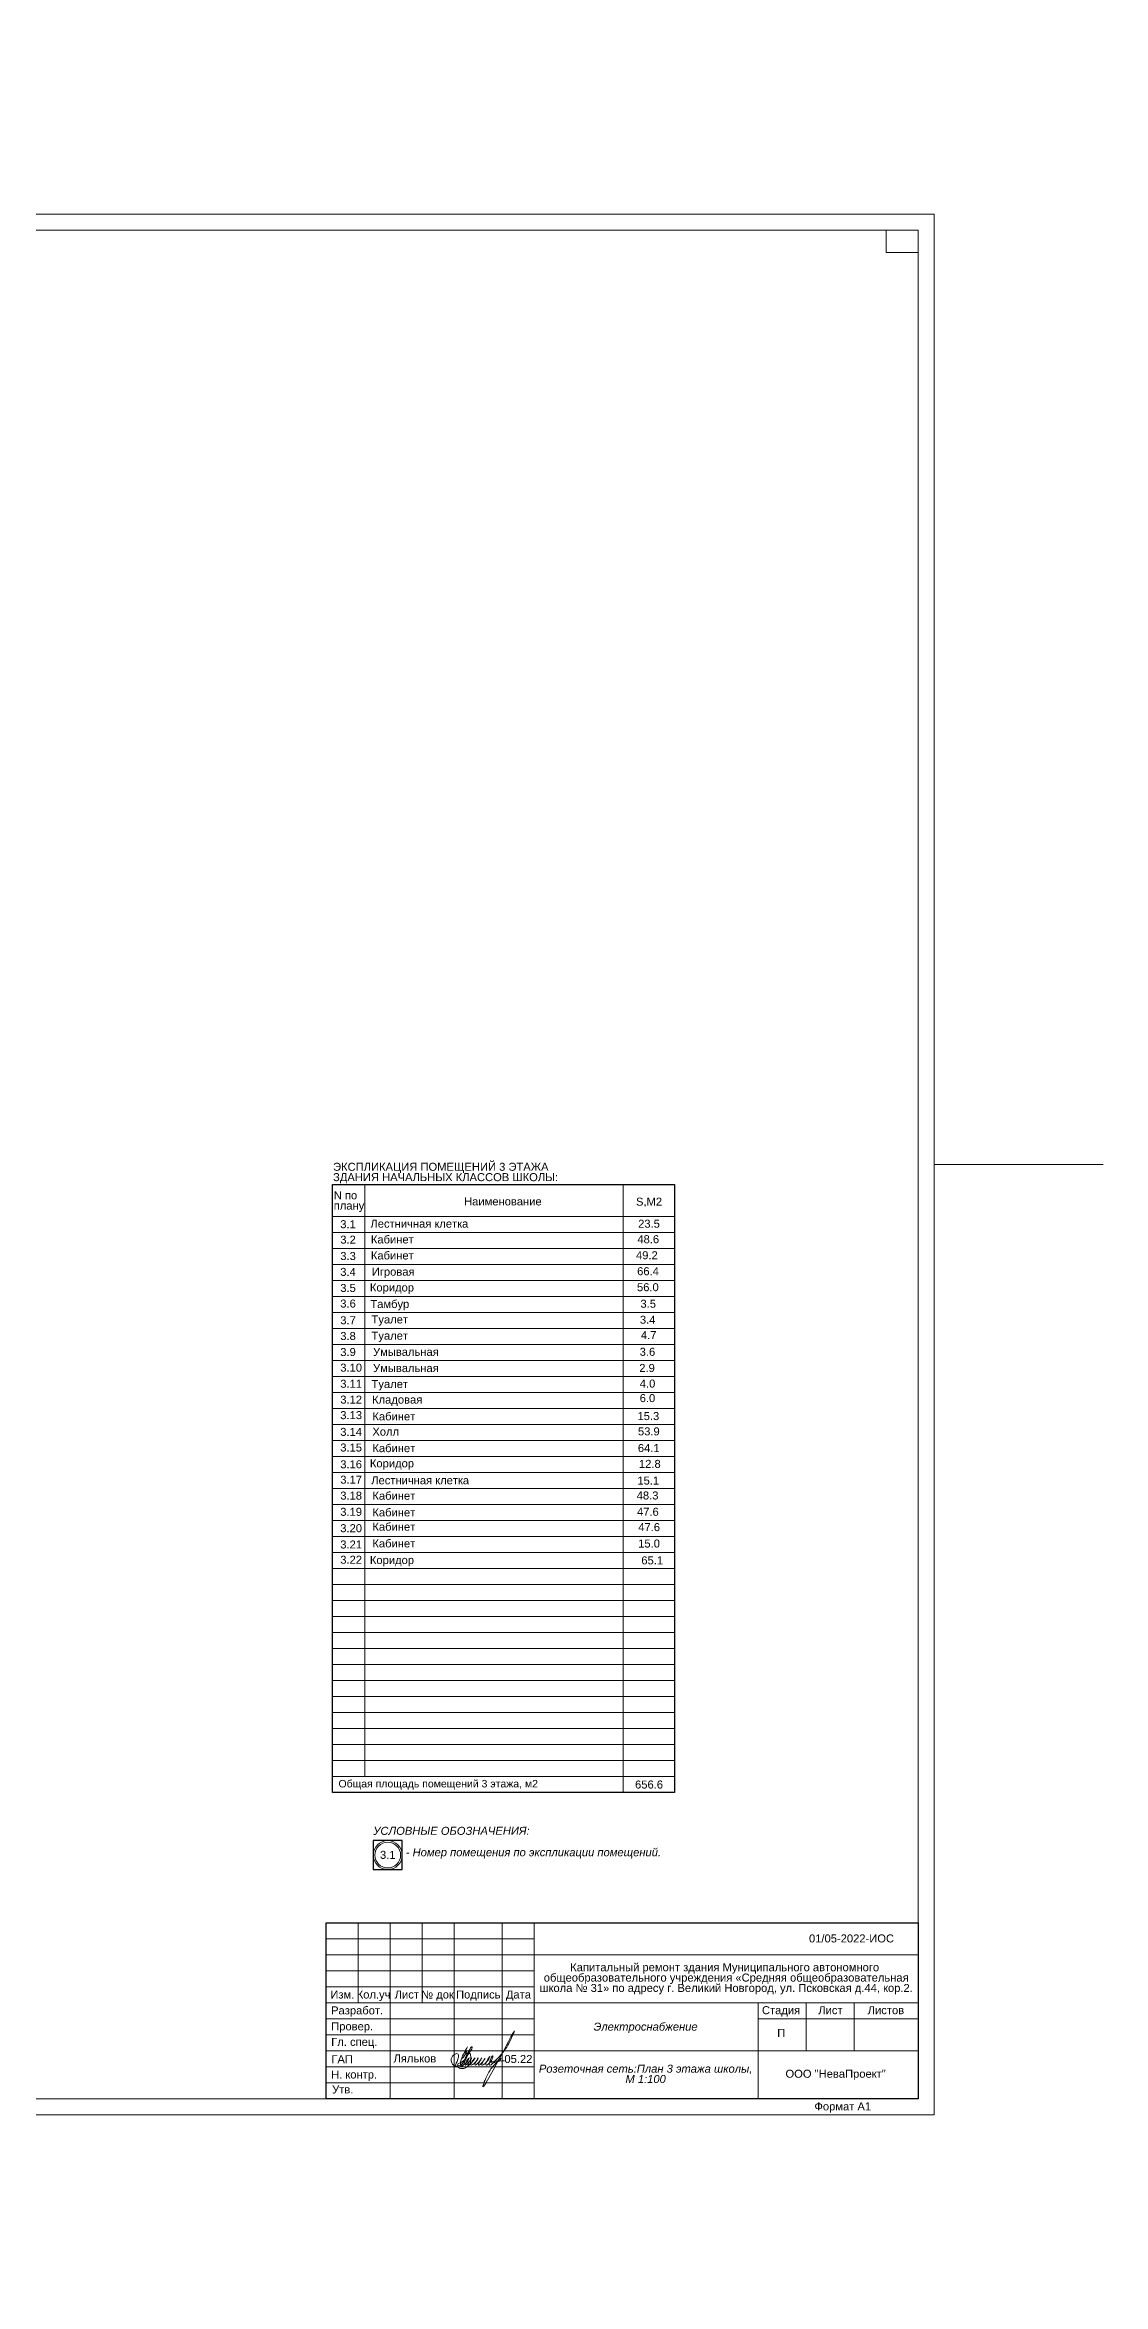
# Model space of a CAD drawing. Header units: metres. Extents: x -5 to 574, y -5 to 79.
# Drawn here: x 247.8 to 280.9, y -5.3 to 64.7 of the extents above; entities that cross this region are included whole.
import ezdxf
from ezdxf.enums import TextEntityAlignment as Align

# ---------------------------------------------------------------- set-up
doc = ezdxf.new("R2010")
doc.units = ezdxf.units.M
doc.header["$MEASUREMENT"] = 0
doc.linetypes.add('DGN Style 3', pattern=[9.681301, 6.915215, -2.766086])
doc.layers.add('Level 50', color=7, linetype='Continuous', lineweight=0)
doc.layers.add('Level 63', color=7, linetype='Continuous', lineweight=0)
doc.layers.add('YOLO_STAMP', color=1, linetype='Continuous')
doc.layers.add('YOLO_TABLE', color=1, linetype='Continuous')
doc.styles.add('Arial', font='ariali.ttf')
doc.styles.add('GOST 2.304', font='cs_gost2304.shx')
doc.styles.add('Style-Arial', font='arial.ttf')

# ---------------------------------------------------------------- blocks, each defined once
blk = doc.blocks.new('*U29')
at = {"color": 7, "linetype": 'Continuous', "lineweight": 0}
for p, q in [((0, 29.7), (0, 34.987)), ((-42.05, 0), (-47.337, 0)), ((47.337, 0), (42.05, 0)), ((0, -34.987), (0, -29.7))]:
    blk.add_line(p, q, dxfattribs=at)
at = {"color": 7, "linetype": 'Continuous', "lineweight": 0, "flags": 128}
blk.add_lwpolyline([(42.05, 29.7), (42.05, -29.7), (-42.05, -29.7), (-42.05, 29.7), (42.05, 29.7)], close=True, dxfattribs=at)
at = {"layer": 'Level 50', "color": 7, "linetype": 'Continuous', "lineweight": 13}
for p, q in [((-40.05, 29.2), (-40.05, -29.2)), ((41.55, 29.2), (-40.05, 29.2)), ((40.55, 29.2), (40.55, 28.5)), ((41.55, 29.2), (41.55, -29.2)), ((40.55, 28.5), (41.55, 28.5)), ((41.55, -29.2), (-41.25, -29.2))]:
    blk.add_line(p, q, dxfattribs=at)
at = {"layer": 'Level 63', "color": 7, "linetype": 'Continuous', "lineweight": 13}
for p, q in [((-42.05, -14.2), (-40.05, -14.2)), ((-42.05, -14.2), (-42.05, -20.7)), ((-41.55, -14.2), (-41.55, -20.7)), ((-41.05, -14.2), (-41.05, -20.7)), ((-40.55, -14.2), (-40.55, -20.7)), ((-41.55, -15.2), (-40.05, -15.2)), ((-41.55, -16.7), (-40.05, -16.7)), ((-41.55, -18.7), (-40.05, -18.7)), ((-42.05, -20.7), (-40.05, -20.7)), ((-41.25, -20.7), (-40.05, -20.7)), ((-40.75, -29.2), (-40.75, -20.7)), ((-41.25, -23.2), (-40.05, -23.2)), ((23.05, -23.7), (41.55, -23.7)), ((23.05, -23.7), (23.05, -29.2)), ((24.05, -23.7), (24.05, -26.2)), ((25.05, -23.7), (25.05, -29.2)), ((26.05, -23.7), (26.05, -26.2)), ((27.05, -23.7), (27.05, -29.2)), ((28.55, -23.7), (28.55, -29.2)), ((29.55, -23.7), (29.55, -29.2)), ((29.55, -24.7), (41.55, -24.7)), ((23.05, -25.7), (29.55, -25.7)), ((23.05, -26.2), (29.55, -26.2)), ((29.55, -26.2), (41.55, -26.2)), ((-41.25, -26.7), (-40.05, -26.7)), ((36.55, -26.7), (41.55, -26.7)), ((29.55, -27.7), (41.55, -27.7))]:
    blk.add_line(p, q, dxfattribs=at)
at = {"layer": 'Level 63', "color": 7, "linetype": 'Continuous', "lineweight": 0}
for p, q in [((23.05, -24.2), (29.55, -24.2)), ((23.05, -24.7), (29.55, -24.7)), ((23.05, -25.2), (29.55, -25.2)), ((23.05, -26.7), (29.55, -26.7)), ((23.05, -27.2), (29.55, -27.2)), ((23.05, -27.7), (29.55, -27.7)), ((23.05, -28.2), (29.55, -28.2)), ((23.05, -28.7), (29.55, -28.7))]:
    blk.add_line(p, q, dxfattribs=at)
at = {"layer": 'Level 63', "color": 7, "linetype": 'Continuous', "lineweight": 13, "flags": 128}
for points in [[(-41.25, -29.2), (-41.25, -20.7)], [(36.55, -26.2), (36.55, -29.2)], [(38.05, -26.2), (38.05, -27.7)], [(39.55, -26.2), (39.55, -27.7)]]:
    blk.add_lwpolyline(points, dxfattribs=at)
at = {"layer": 'Level 63', "color": 7, "linetype": 'Continuous', "lineweight": 0, "style": 'Style-Arial'}
for s, p in [('Согласовано', (-41.826, -19.373)), ('Взам. инв. №', (-41.007, -21.916)), ('Подп. и дата', (-41.02, -24.945)), ('Инв. № подл.', (-41.025, -27.913))]:
    blk.add_text(s, height=0.25002, rotation=90, dxfattribs=at).set_placement(p, align=Align.MIDDLE_CENTER)
for s, p in [('Изм.', (23.557, -25.935)), ('Кол.уч', (24.534, -25.935)), ('Лист', (25.573, -25.935)), ('№ док', (26.532, -25.935)), ('Подпись', (27.806, -25.935)), ('Дата', (29.061, -25.935)), ('Разработ.', (24.019, -26.431)), ('Стадия', (37.268, -26.425)), ('Лист', (38.813, -26.425)), ('Листов', (40.546, -26.425)), ('Провер.', (23.864, -26.929)), ('Гл. спец.', (23.931, -27.416)), ('ГАП', (23.551, -27.957)), ('Н. контр.', (23.925, -28.435)), ('ООО "НеваПроект"', (38.973, -28.411)), ('Утв.', (23.57, -28.902)), ('Формат А1', (39.197, -29.431))]:
    blk.add_text(s, height=0.25, dxfattribs=at).set_placement(p, align=Align.MIDDLE_CENTER)

msp = doc.modelspace()

# ---------------------------------------------------------------- linework, layer by layer
at = {"color": 7, "linetype": 'Continuous', "lineweight": 13}
for p, q in [((256.83055247, 29.07377459), (267.51645771, 29.07377459)), ((256.83055247, 29.07377459), (256.83055247, 10.07377459)), ((257.84401749, 29.07377459), (257.84401749, 28.07377459)), ((265.91747406, 29.07377459), (265.91747406, 28.07377459)), ((267.51645771, 29.07377459), (267.51645771, 10.07377459)), ((256.83055247, 28.07377459), (267.51645771, 28.07377459)), ((257.84401749, 28.07377459), (257.84401749, 10.57377459)), ((265.91747406, 28.07377459), (265.91747406, 10.07377459)), ((256.83055247, 10.57377459), (267.51645771, 10.57377459)), ((256.83055247, 10.07377459), (267.51645771, 10.07377459))]:
    msp.add_line(p, q, dxfattribs=at)
at = {"color": 7, "linetype": 'Continuous', "lineweight": 0}
for p, q in [((256.83055247, 27.57377459), (267.51645771, 27.57377459)), ((256.83055247, 27.07377459), (267.51645771, 27.07377459)), ((256.83055247, 26.57377459), (267.51645771, 26.57377459)), ((256.83055247, 26.07377459), (267.51645771, 26.07377459)), ((256.83055247, 25.57377459), (267.51645771, 25.57377459)), ((256.83055247, 25.07377459), (267.51645771, 25.07377459)), ((256.83055247, 24.57377459), (267.51645771, 24.57377459)), ((256.83055247, 24.07377459), (267.51645771, 24.07377459)), ((256.83055247, 23.57377459), (267.51645771, 23.57377459)), ((256.83055247, 23.07377459), (267.51645771, 23.07377459)), ((256.83055247, 22.57377459), (267.51645771, 22.57377459)), ((256.83055247, 22.07377459), (267.51645771, 22.07377459)), ((256.83055247, 21.57377459), (267.51645771, 21.57377459)), ((256.83055247, 21.07377459), (267.51645771, 21.07377459)), ((256.83055247, 20.57377459), (267.51645771, 20.57377459)), ((256.83055247, 20.07377459), (267.51645771, 20.07377459)), ((256.83055247, 19.57377459), (267.51645771, 19.57377459)), ((256.83055247, 19.07377459), (267.51645771, 19.07377459)), ((256.83055247, 18.57377459), (267.51645771, 18.57377459)), ((256.83055247, 18.07377459), (267.51645771, 18.07377459)), ((256.83055247, 17.57377459), (267.51645771, 17.57377459)), ((256.83055247, 17.07377459), (267.51645771, 17.07377459)), ((256.83055247, 16.57377459), (267.51645771, 16.57377459)), ((256.83055247, 16.07377459), (267.51645771, 16.07377459)), ((256.83055247, 15.57377459), (267.51645771, 15.57377459)), ((256.83055247, 15.07377459), (267.51645771, 15.07377459)), ((256.83055247, 14.57377459), (267.51645771, 14.57377459)), ((256.83055247, 14.07377459), (267.51645771, 14.07377459)), ((256.83055247, 13.57377459), (267.51645771, 13.57377459)), ((256.83055247, 13.07377459), (267.51645771, 13.07377459)), ((256.83055247, 13.07377459), (267.51645771, 13.07377459)), ((256.83055247, 12.57377459), (267.51645771, 12.57377459)), ((256.83055247, 12.07377459), (267.51645771, 12.07377459)), ((256.83055247, 11.57377459), (267.51645771, 11.57377459)), ((256.83055247, 11.07377459), (267.51645771, 11.07377459)), ((256.83055247, 11.07377459), (267.51645771, 11.07377459))]:
    msp.add_line(p, q, dxfattribs=at)
at = {"color": 7, "linetype": 'Continuous', "lineweight": 13}
for radius in [0.45201344, 0.40201344]:
    msp.add_circle((258.55607352, 8.12092554), radius, dxfattribs=at)
at = {"color": 5, "linetype": 'Continuous', "lineweight": 0}
msp.add_spline([(260.64052587, 1.4992454), (260.74319127, 1.73406322), (260.76837463, 1.82804878), (260.76837463, 1.88125269), (260.73714729, 1.91248003), (260.68786702, 1.91248003), (260.61052075, 1.86782414), (260.55576823, 1.79803581), (260.54131656, 1.75764748), (260.54131656, 1.68903087), (260.55836405, 1.62540877), (260.60120093, 1.56471113), (260.65046289, 1.53626972), (260.71722551, 1.5251266), (260.78527767, 1.54336112), (260.84375378, 1.56995725), (260.88386082, 1.60095703), (260.95522459, 1.72456271), (261.02141851, 1.86062621), (261.07514398, 1.97105399), (261.13137341, 2.06844622), (261.16858687, 2.12060714), (261.18595093, 2.12525983), (261.19264442, 2.10027938), (261.18163238, 2.05918188), (261.14915954, 2.01434168), (260.95793256, 1.64591106), (260.89716456, 1.5406578), (260.85165025, 1.5143801), (260.83947685, 1.53546504), (260.83382353, 1.55656353), (260.82633141, 1.63203422), (260.85945505, 1.75565336), (260.95429714, 1.96234644), (261.0525593, 2.1325415), (260.95550558, 1.93522868), (261.01864801, 1.99082178), (260.88987579, 1.76778176), (260.99062616, 1.89830592), (261.06479716, 1.94112857), (261.12104301, 1.92605754), (261.14784163, 1.86592899), (261.15575199, 1.76900848), (261.08497287, 1.5461885), (260.99720564, 1.48189971), (260.93264664, 1.45496644), (260.83344165, 1.45121434), (260.76466317, 1.48037544), (260.7521483, 1.50205183), (260.74459201, 1.55266643), (260.7583599, 1.60404892), (260.8340754, 1.6316332), (260.98697777, 1.76860658), (260.87148396, 1.54137809), (260.93094221, 1.57570633), (261.08517954, 1.72994366), (261.0972986, 1.7751726), (260.97213127, 1.55837643), (261.1050966, 1.65936198), (261.17345379, 1.7822717), (261.05609906, 1.54924386), (261.21796611, 1.67684114), (261.27642383, 1.7822717), (261.15321783, 1.56469383), (261.31932873, 1.67070074), (261.38580699, 1.7822717), (261.27601319, 1.56242082), (261.4458858, 1.69891566), (261.49339692, 1.7822717), (261.39178039, 1.56562099), (261.58937193, 1.75766244), (261.59424214, 1.76987816), (261.4957739, 1.57756973), (261.7399324, 1.80453061), (261.74259762, 1.81447734), (261.61851382, 1.57401588), (261.83758416, 1.80462271), (261.83758416, 1.83356778), (261.72837527, 1.58573086), (262.02863011, 1.81058741), (262.37268888, 2.30366463), (262.50764387, 2.594185), (261.5301439, 0.90110538), (261.71325646, 1.33308601), (261.93799156, 1.62367786), (262.09113361, 1.77681991), (262.03551614, 1.68048762), (261.76545085, 1.64811783), (262.20814999, 1.6906818)], degree=3, dxfattribs=at)
at = {"layer": 'YOLO_STAMP'}
msp.add_lwpolyline([(256.62999506, 5.99998996), (275.12999506, 5.99998996), (275.12999506, 0.49998996), (256.62999506, 0.49998996)], close=True, dxfattribs=at)
at = {"layer": 'YOLO_TABLE'}
for points in [[(256.83055247, 29.07377459), (267.51645771, 29.07377459), (267.51645771, 10.07377459), (256.83055247, 10.07377459)], [(258.10406008, 7.6689121), (259.00808696, 7.6689121), (259.00808696, 8.57293898), (258.10406008, 8.57293898)]]:
    msp.add_lwpolyline(points, close=True, dxfattribs=at)

# ---------------------------------------------------------------- block references
at = {"layer": 'Level 50', "color": 7, "linetype": 'Continuous', "lineweight": 13}
msp.add_blockref('*U29', (233.57998312, 29.69999445), dxfattribs=at)

# ---------------------------------------------------------------- texts
at = {"color": 7, "linetype": 'Continuous', "lineweight": 0, "style": 'Style-Arial'}
for s, p in [('3.1', (257.07257909, 27.95926614)), ('3.2', (257.07257909, 27.47803385)), ('Лестничная клетка', (258.01466, 27.97674214)), ('3.3', (257.07257909, 26.9660846)), ('3.4', (257.07257909, 26.46949383)), ('3.5', (257.07257909, 25.96778357)), ('3.6', (257.07257909, 25.47991194)), ('3.7', (257.07257909, 24.95772371)), ('3.8', (257.07257909, 24.46625243)), ('3.9', (257.07257909, 23.96454217)), ('3.10', (257.07257909, 23.47764187)), ('3.11', (257.07257909, 22.9744689)), ('3.12', (257.07257909, 22.479158)), ('3.13', (257.07257909, 21.99353757)), ('3.14', (257.07257909, 21.46970379)), ('3.15', (257.07257909, 20.98115794)), ('3.16', (257.07257909, 20.45727845)), ('3.17', (257.07257909, 19.97604616)), ('Лестничная клетка', (258.03951391, 19.95814979)), ('3.18', (257.07257909, 19.47945539)), ('3.19', (257.07257909, 18.97262564)), ('3.20', (257.07257909, 18.46067639)), ('3.21', (257.07257909, 17.95128689)), ('3.22', (257.07257909, 17.47517409)), ('01/05-2022-ИОС', (271.72219032, 5.6423375))]:
    msp.add_text(s, height=0.25, dxfattribs=at).set_placement(p, align=Align.TOP_LEFT)
at = {"color": 7, "lineweight": 13, "style": 'Style-Arial'}
for s, p in [('Кабинет', (258.02949034, 27.48308995)), ('Кабинет', (258.02949034, 26.9828424)), ('Коридор', (257.99843304, 25.98191844)), ('Игровая', (258.05894513, 26.47626943)), ('Тамбур', (258.01298626, 25.46704377)), ('Туалет', (258.05017719, 24.98389167)), ('Туалет', (258.05017719, 24.47706192)), ('Умывальная', (258.0964767, 23.97071279)), ('Умывальная', (258.0964767, 23.46388304)), ('Туалет', (258.05017719, 22.96553177)), ('Кладовая', (258.06785006, 22.4791204)), ('Кабинет', (258.07652667, 21.95527326)), ('Холл', (258.07652667, 21.4780791)), ('Коридор', (257.99843304, 20.48729733)), ('Кабинет', (258.07652667, 20.96209172)), ('Кабинет', (258.07652667, 19.47457294)), ('Кабинет', (258.07652667, 18.95494446)), ('Кабинет', (258.07652667, 18.50698887)), ('Кабинет', (258.07652667, 17.98480064)), ('Коридор', (257.99843304, 17.4655169)), ('Ляльков', (258.73656244, 1.89125248))]:
    msp.add_text(s, height=0.25, dxfattribs=at).set_placement(p, align=Align.TOP_LEFT)
at = {"color": 7, "linetype": 'Continuous', "lineweight": 13, "style": 'Style-Arial'}
for s, p in [('48.6', (266.35806217, 27.48995015)), ('23.5', (266.381805, 27.97480829)), ('49.2', (266.31489314, 26.98951038)), ('56.0', (266.34610293, 25.99022555)), ('66.4', (266.35137151, 26.48971999)), ('3.5', (266.45438713, 25.47426425)), ('3.4', (266.43717851, 24.9747698)), ('4.7', (266.46926326, 24.49446674)), ('3.6', (266.43072875, 23.97252395)), ('2.9', (266.41761702, 23.46726187)), ('4.0', (266.4332667, 22.97953933)), ('6.0', (266.43086263, 22.52546456)), ('15.3', (266.36231332, 21.96412489)), ('53.9', (266.37658111, 21.4854321)), ('64.1', (266.37300416, 20.96517486)), ('12.8', (266.40790053, 20.46991352)), ('15.1', (266.35830115, 19.94892894)), ('48.3', (266.33700473, 19.48265086)), ('47.6', (266.34647472, 18.97361366)), ('47.6', (266.38694232, 18.49397347)), ('15.0', (266.38364912, 17.98210404)), ('65.1', (266.48185875, 17.45486032)), ('656.6', (266.28609785, 10.45102994)), ('3.1', (258.31451872, 8.25367518))]:
    msp.add_text(s, height=0.25, dxfattribs=at).set_placement(p, align=Align.TOP_LEFT)
at = {"color": 18, "linetype": 'Continuous', "lineweight": 13, "true_color": 0x000000, "style": 'Arial'}
for s, p in [('УСЛОВНЫЕ ОБОЗНАЧЕНИЯ:', (260.54753715, 9.00425514)), ('- Номер помещения по экспликации помещений.', (263.10906467, 8.33427063))]:
    msp.add_text(s, height=0.25, dxfattribs=at).set_placement(p, align=Align.TOP_CENTER)
at = {"color": 7, "linetype": 'Continuous', "lineweight": 13, "char_height": 0.25, "style": 'Style-Arial'}
for s, insert, attachment_point, line_spacing_factor in [('ЭКСПЛИКАЦИЯ ПОМЕЩЕНИЙ 3 ЭТАЖА\\PЗДАНИЯ НАЧАЛЬНЫХ КЛАССОВ ШКОЛЫ:', (256.84710623, 29.75368037), 1, 0.776524), ('N по \\Pплану', (256.86848645, 28.53886327), 4, 0.776524), ('Наименование', (260.94236177, 28.54469969), 4, 0.6)]:
    msp.add_mtext(s, dxfattribs=dict(at, insert=insert, attachment_point=attachment_point, line_spacing_factor=line_spacing_factor))
at = {"color": 7, "linetype": 'Continuous', "lineweight": 0}
for s, insert, char_height, attachment_point, line_spacing_factor, style in [('S,М2', (266.72235126, 28.66369816), 0.25, 2, 0.6, 'Style-Arial'), ('Общая площадь помещений 3 этажа, м2', (257.01728222, 10.46991205), 0.234375, 1, 0.6, 'Style-Arial'), ('\\fArial|b0|i0|c204204|p39;П', (270.85560111, 2.56670306), 0.25, 5, 0.72, 'GOST 2.304')]:
    msp.add_mtext(s, dxfattribs=dict(at, insert=insert, char_height=char_height, attachment_point=attachment_point, line_spacing_factor=line_spacing_factor, style=style))
at = {"color": 18, "linetype": 'DGN Style 3', "lineweight": 0, "true_color": 0x000000, "insert": (269.08646058, 4.74239135), "char_height": 0.25, "attachment_point": 2, "line_spacing_factor": 0.776524, "style": 'Style-Arial'}
msp.add_mtext('\\pt0.260417;Капитальный ремонт здания Муниципального автономного\\P общеобразовательного учреждения «Средняя общеобразовательная\\P школа № 31» по адресу г. Великий Новгород, ул. Псковская д.44, кор.2.\\P\\P', dxfattribs=at)
at = {"color": 7, "linetype": 'Continuous', "lineweight": 13, "char_height": 0.25, "width": 6.8082066547, "attachment_point": 2, "line_spacing_factor": 0.776524, "style": 'Arial'}
for s, insert in [('{\\C0;Электроснабжение}', (266.61610909, 2.88591779)), ('{\\C0;Розеточная сеть:План 3 этажа школы, М 1:100}', (266.61610909, 1.57280489))]:
    msp.add_mtext(s, dxfattribs=dict(at, insert=insert))
at = {"color": 7, "linetype": 'Continuous', "lineweight": 30, "insert": (262.20264428, 1.87465845), "char_height": 0.25, "attachment_point": 1, "line_spacing_factor": 0.72, "style": 'GOST 2.304'}
msp.add_mtext('\\fArial|b0|i0|c204204|p39;05.22', dxfattribs=at)

doc.saveas('drawing.dxf')
